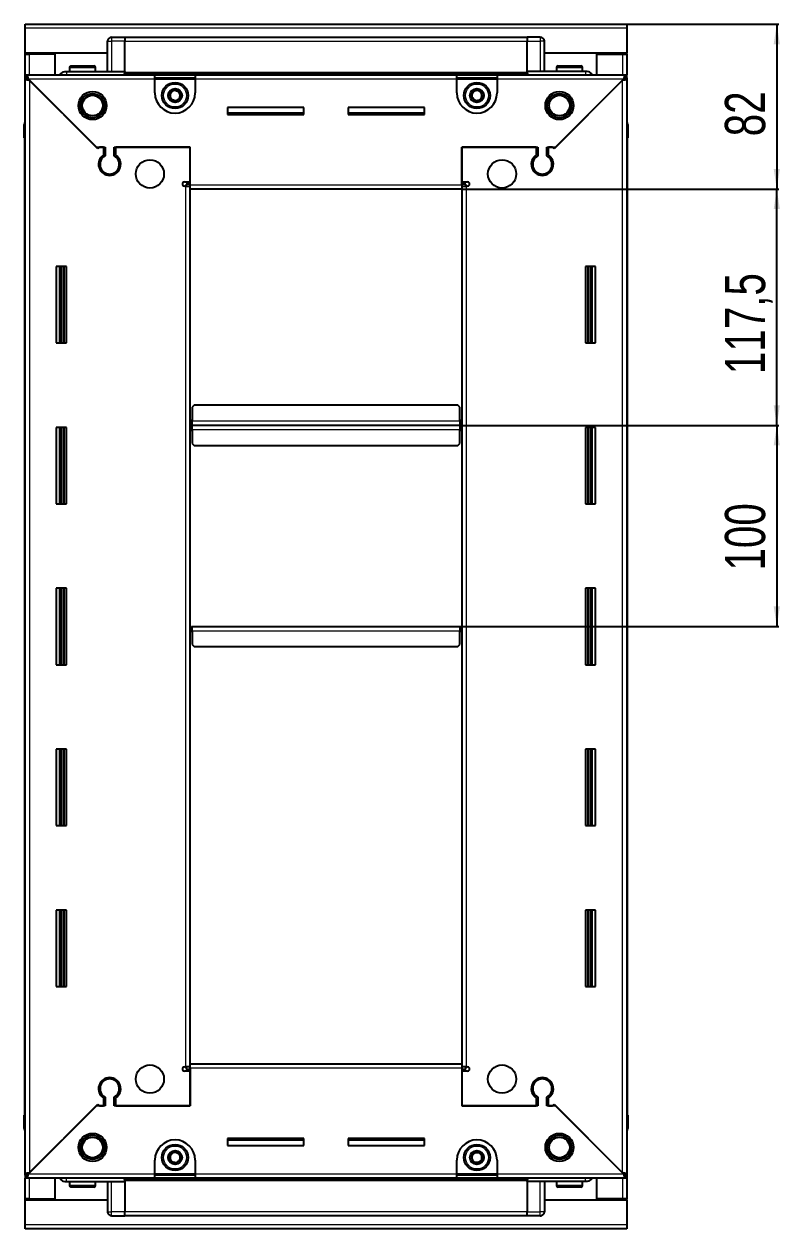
# Model space of a CAD drawing. Header units: millimetres. Extents: x 1014 to 3800, y -1521 to 1127.
# Drawn here: x 3425 to 3800, y 394 to 993 of the extents above; entities that cross this region are included whole.
import ezdxf

# ---------------------------------------------------------------- set-up
doc = ezdxf.new("R2010")
doc.units = ezdxf.units.MM
doc.layers.add('FORMAT', color=7, linetype='Continuous')
doc.styles.add('SLDTEXTSTYLE0', font='TXT', dxfattribs={"width": 0.75})
doc.dimstyles.new('SLDDIMSTYLE0', dxfattribs={"dimtxt": 20, "dimasz": 10, "dimexe": 0, "dimexo": 0.0625, "dimgap": 5, "dimtad": 2, "dimdec": 1, "dimrnd": 1e-09, "dimzin": 12, "dimdsep": 46, "dimtxsty": 'SLDTEXTSTYLE0', "dimsah": 1, "dimcen": 0.09, "dimadec": 0, "dimazin": 3, "dimtfac": 1, "dimtofl": 0, "dimtmove": 0, "dimatfit": 3, "dimfxl": 0, "dimfrac": 2, "dimtolj": 1, "dimtzin": 12, "dimarcsym": 0})

# ---------------------------------------------------------------- blocks, each defined once
blk = doc.blocks.new('_D_5')
at = {"layer": 'FORMAT'}
for p, q in [((3724.45, 993.07), (3799.94, 993.07)), ((3798.94, 993.07), (3798.94, 911.07)), ((3642.45, 911.07), (3799.94, 911.07))]:
    blk.add_line(p, q, dxfattribs=at)
for points in [[(3798.94, 993.07), (3797.4, 983.07), (3800.48, 983.07)], [(3798.94, 911.07), (3800.48, 921.07), (3797.4, 921.07)]]:
    blk.add_solid(points, dxfattribs=at)
at = {"layer": 'FORMAT', "insert": (3773.16, 937.29), "char_height": 20, "attachment_point": 1, "rotation": 90, "style": 'SLDTEXTSTYLE0'}
blk.add_mtext('82', dxfattribs=at)
blk = doc.blocks.new('_D_6')
at = {"layer": 'FORMAT'}
for p, q in [((3642.45, 911.07), (3799.94, 911.07)), ((3798.94, 793.57), (3798.94, 911.07)), ((3641.45, 793.57), (3799.94, 793.57))]:
    blk.add_line(p, q, dxfattribs=at)
for points in [[(3798.94, 911.07), (3797.4, 901.07), (3800.48, 901.07)], [(3798.94, 793.57), (3800.48, 803.57), (3797.4, 803.57)]]:
    blk.add_solid(points, dxfattribs=at)
at = {"layer": 'FORMAT', "insert": (3773.16, 819.07), "char_height": 20, "attachment_point": 1, "rotation": 90, "style": 'SLDTEXTSTYLE0'}
blk.add_mtext('117,5', dxfattribs=at)
blk = doc.blocks.new('_D_7')
at = {"layer": 'FORMAT'}
for p, q in [((3641.45, 793.57), (3799.94, 793.57)), ((3798.94, 793.57), (3798.94, 693.57)), ((3641.45, 693.57), (3799.94, 693.57))]:
    blk.add_line(p, q, dxfattribs=at)
for points in [[(3798.94, 793.57), (3797.4, 783.57), (3800.48, 783.57)], [(3798.94, 693.57), (3800.48, 703.57), (3797.4, 703.57)]]:
    blk.add_solid(points, dxfattribs=at)
at = {"layer": 'FORMAT', "insert": (3773.16, 721.4), "char_height": 20, "attachment_point": 1, "rotation": 90, "style": 'SLDTEXTSTYLE0'}
blk.add_mtext('100', dxfattribs=at)

msp = doc.modelspace()

# ---------------------------------------------------------------- linework, layer by layer
at = {"color": 7, "linetype": 'Continuous', "lineweight": 25}
for p, q in [((3425.44, 990.97), (3425.44, 993.07)), ((3425.44, 993.07), (3724.44, 993.07)), ((3425.44, 978.57), (3425.44, 990.97)), ((3724.44, 993.07), (3724.44, 990.97)), ((3724.44, 990.97), (3724.44, 978.57)), ((3466.44, 969.57), (3466.44, 984.57)), ((3467.12, 986.07), (3467.12, 986.07)), ((3468.44, 986.57), (3474.94, 986.57)), ((3468.44, 986.57), (3474.94, 986.57)), ((3474.94, 986.57), (3474.94, 986.57)), ((3474.94, 986.57), (3474.94, 986.57)), ((3474.94, 986.57), (3474.94, 984.57)), ((3674.94, 986.42), (3474.94, 986.42)), ((3474.94, 969.57), (3474.94, 984.57)), ((3674.94, 986.57), (3674.94, 986.57)), ((3681.44, 986.57), (3674.94, 986.57)), ((3681.44, 986.57), (3674.94, 986.57)), ((3674.94, 986.57), (3674.94, 984.57)), ((3674.94, 969.57), (3674.94, 984.57)), ((3683.44, 984.57), (3683.44, 984.57)), ((3683.44, 969.57), (3683.44, 984.57)), ((3466.44, 978.57), (3425.44, 978.57)), ((3425.44, 978.07), (3425.44, 978.57)), ((3425.44, 978.07), (3427.54, 978.07)), ((3425.44, 967.82), (3425.44, 978.07)), ((3426.94, 978.07), (3426.94, 978.57)), ((3440.44, 978.07), (3427.54, 978.07)), ((3440.44, 967.82), (3440.44, 978.07)), ((3724.44, 978.57), (3683.44, 978.57)), ((3709.44, 978.07), (3722.34, 978.07)), ((3709.44, 967.82), (3709.44, 978.07)), ((3722.34, 978.07), (3724.44, 978.07)), ((3722.94, 978.07), (3722.94, 978.57)), ((3724.44, 978.07), (3724.44, 978.57)), ((3724.44, 978.07), (3724.44, 967.82)), ((3447.44, 971.47), (3447.44, 969.57)), ((3448.24, 972.27), (3459.64, 972.27)), ((3460.44, 969.57), (3460.44, 971.47)), ((3689.44, 971.47), (3689.44, 969.57)), ((3690.24, 972.27), (3701.64, 972.27)), ((3702.44, 969.57), (3702.44, 971.47)), ((3425.44, 966.32), (3425.44, 967.82)), ((3425.44, 967.82), (3426.44, 967.82)), ((3425.44, 965.82), (3425.44, 966.32)), ((3425.44, 966.32), (3426.44, 966.32)), ((3425.44, 421.32), (3425.44, 965.82)), ((3426.94, 965.82), (3425.44, 965.82)), ((3426.44, 966.32), (3426.44, 967.82)), ((3426.44, 967.82), (3489.94, 967.82)), ((3427.04, 965.72), (3460.94, 931.82)), ((3461.64, 931.12), (3427.54, 965.22)), ((3445.94, 969.57), (3474.94, 969.57)), ((3474.87, 967.82), (3474.94, 969.54)), ((3474.94, 969.57), (3474.94, 969.07)), ((3474.94, 968.42), (3674.94, 968.42)), ((3489.94, 965.72), (3489.94, 967.82)), ((3489.94, 967.82), (3509.94, 967.82)), ((3489.94, 966.32), (3509.94, 966.32)), ((3489.94, 958.82), (3489.94, 965.72)), ((3509.94, 967.82), (3509.94, 965.72)), ((3509.94, 967.82), (3639.94, 967.82)), ((3509.94, 965.72), (3509.94, 958.82)), ((3639.94, 965.72), (3639.94, 967.82)), ((3639.94, 967.82), (3659.94, 967.82)), ((3639.94, 966.32), (3659.94, 966.32)), ((3639.94, 958.82), (3639.94, 965.72)), ((3659.94, 967.82), (3723.44, 967.82)), ((3659.94, 967.82), (3659.94, 965.72)), ((3659.94, 965.72), (3659.94, 958.82)), ((3674.94, 969.57), (3674.94, 969.07)), ((3703.94, 969.57), (3674.94, 969.57)), ((3674.94, 969.54), (3675.02, 967.82)), ((3722.34, 965.22), (3688.24, 931.12)), ((3688.94, 931.82), (3722.84, 965.72)), ((3722.94, 965.82), (3724.44, 965.82)), ((3723.44, 966.32), (3723.44, 967.82)), ((3723.44, 967.82), (3724.44, 967.82)), ((3723.44, 966.32), (3724.44, 966.32)), ((3724.44, 966.32), (3724.44, 967.82)), ((3724.44, 966.32), (3724.44, 965.82)), ((3724.44, 965.82), (3724.44, 421.32)), ((3563.94, 951.57), (3525.94, 951.57)), ((3525.94, 951.57), (3525.94, 948.07)), ((3563.94, 948.82), (3525.94, 948.82)), ((3525.94, 948.07), (3563.94, 948.07)), ((3563.94, 948.07), (3563.94, 951.57)), ((3623.94, 951.57), (3585.94, 951.57)), ((3585.94, 951.57), (3585.94, 948.07)), ((3623.94, 948.82), (3585.94, 948.82)), ((3585.94, 948.07), (3623.94, 948.07)), ((3623.94, 948.07), (3623.94, 951.57)), ((3424.94, 943.07), (3424.94, 936.57)), ((3424.94, 936.57), (3424.94, 943.07)), ((3724.44, 944.39), (3724.44, 944.39)), ((3724.94, 943.07), (3724.94, 936.57)), ((3724.94, 936.57), (3724.94, 943.07)), ((3424.94, 936.57), (3424.94, 936.57)), ((3425.44, 936.57), (3424.94, 936.57)), ((3425.09, 936.57), (3425.09, 450.57)), ((3724.44, 936.57), (3724.94, 936.57)), ((3724.79, 450.57), (3724.79, 936.57)), ((3724.94, 936.57), (3724.94, 936.57)), ((3724.94, 936.57), (3724.94, 936.57)), ((3460.94, 931.82), (3465.14, 931.82)), ((3462.34, 931.82), (3461.64, 931.12)), ((3464.44, 931.82), (3462.34, 931.82)), ((3464.44, 931.82), (3464.44, 927.93)), ((3465.14, 931.82), (3465.14, 927.53)), ((3469.74, 931.82), (3507.44, 931.82)), ((3469.74, 927.53), (3469.74, 931.82)), ((3470.44, 927.93), (3470.44, 931.82)), ((3507.44, 931.82), (3470.44, 931.82)), ((3507.44, 914.57), (3507.44, 931.82)), ((3507.44, 913.17), (3507.44, 931.82)), ((3642.44, 931.82), (3642.44, 914.57)), ((3679.44, 931.82), (3642.44, 931.82)), ((3642.44, 931.82), (3680.14, 931.82)), ((3642.44, 913.17), (3642.44, 931.82)), ((3679.44, 931.82), (3679.44, 927.93)), ((3680.14, 931.82), (3680.14, 927.53)), ((3684.74, 931.82), (3688.94, 931.82)), ((3684.74, 927.53), (3684.74, 931.82)), ((3687.54, 931.82), (3685.44, 931.82)), ((3685.44, 927.93), (3685.44, 931.82)), ((3688.24, 931.12), (3687.54, 931.82)), ((3465.44, 918.96), (3465.44, 918.2)), ((3684.44, 918.96), (3684.44, 918.2)), ((3504.59, 914.57), (3507.44, 914.57)), ((3505.34, 912.57), (3504.59, 912.57)), ((3505.34, 912.57), (3507.44, 912.57)), ((3507.44, 913.57), (3505.44, 913.57)), ((3505.44, 913.57), (3505.44, 912.57)), ((3507.44, 911.07), (3507.44, 913.17)), ((3507.44, 476.07), (3507.44, 911.07)), ((3642.44, 911.07), (3507.44, 911.07)), ((3642.44, 914.57), (3645.29, 914.57)), ((3644.44, 913.57), (3642.44, 913.57)), ((3642.44, 913.17), (3642.44, 911.07)), ((3642.44, 912.57), (3644.54, 912.57)), ((3642.44, 911.07), (3642.44, 476.07)), ((3644.44, 912.57), (3644.44, 913.57)), ((3645.29, 912.57), (3644.54, 912.57)), ((3445.94, 872.57), (3440.94, 872.57)), ((3440.94, 872.57), (3440.94, 834.57)), ((3443.09, 834.57), (3443.09, 872.57)), ((3444.88, 834.57), (3444.88, 872.57)), ((3444.92, 834.57), (3444.92, 872.57)), ((3445.94, 834.57), (3445.94, 872.57)), ((3703.94, 872.57), (3703.94, 834.57)), ((3708.94, 872.57), (3703.94, 872.57)), ((3704.97, 872.57), (3704.97, 834.57)), ((3705, 872.57), (3705, 834.57)), ((3706.79, 872.57), (3706.79, 834.57)), ((3708.94, 834.57), (3708.94, 872.57)), ((3440.94, 834.57), (3445.94, 834.57)), ((3703.94, 834.57), (3708.94, 834.57)), ((3509.44, 803.57), (3508.44, 802.57)), ((3640.44, 803.57), (3509.44, 803.57)), ((3641.44, 802.57), (3640.44, 803.57)), ((3508.44, 802.57), (3508.44, 795.67)), ((3641.44, 795.67), (3641.44, 802.57)), ((3445.94, 792.57), (3440.94, 792.57)), ((3440.94, 792.57), (3440.94, 754.57)), ((3443.09, 754.57), (3443.09, 792.57)), ((3444.88, 754.57), (3444.88, 792.57)), ((3444.92, 754.57), (3444.92, 792.57)), ((3445.94, 754.57), (3445.94, 792.57)), ((3508.19, 793.57), (3507.44, 793.57)), ((3508.44, 796.42), (3508.19, 796.42)), ((3508.19, 796.42), (3508.19, 793.57)), ((3508.19, 793.57), (3508.19, 790.72)), ((3508.19, 790.72), (3508.44, 790.72)), ((3508.44, 793.57), (3508.44, 795.67)), ((3508.44, 791.47), (3508.44, 793.57)), ((3641.44, 793.57), (3508.44, 793.57)), ((3508.44, 791.47), (3508.44, 784.57)), ((3641.69, 796.42), (3641.44, 796.42)), ((3641.44, 795.67), (3641.44, 793.57)), ((3641.44, 793.57), (3641.44, 791.47)), ((3641.44, 784.57), (3641.44, 791.47)), ((3641.44, 790.72), (3641.69, 790.72)), ((3641.69, 793.57), (3641.69, 796.42)), ((3641.69, 790.72), (3641.69, 793.57)), ((3642.44, 793.57), (3641.69, 793.57)), ((3703.94, 792.57), (3703.94, 754.57)), ((3708.94, 792.57), (3703.94, 792.57)), ((3704.97, 792.57), (3704.97, 754.57)), ((3705, 792.57), (3705, 754.57)), ((3706.79, 792.57), (3706.79, 754.57)), ((3708.94, 754.57), (3708.94, 792.57)), ((3508.44, 784.57), (3509.44, 783.57)), ((3509.44, 783.57), (3640.44, 783.57)), ((3640.44, 783.57), (3641.44, 784.57)), ((3440.94, 754.57), (3445.94, 754.57)), ((3703.94, 754.57), (3708.94, 754.57)), ((3445.94, 712.57), (3440.94, 712.57)), ((3440.94, 712.57), (3440.94, 674.57)), ((3443.09, 674.57), (3443.09, 712.57)), ((3444.88, 674.57), (3444.88, 712.57)), ((3444.92, 674.57), (3444.92, 712.57)), ((3445.94, 674.57), (3445.94, 712.57)), ((3703.94, 712.57), (3703.94, 674.57)), ((3708.94, 712.57), (3703.94, 712.57)), ((3704.97, 712.57), (3704.97, 674.57)), ((3705, 712.57), (3705, 674.57)), ((3706.79, 712.57), (3706.79, 674.57)), ((3708.94, 674.57), (3708.94, 712.57)), ((3507.44, 693.57), (3508.19, 693.57)), ((3508.19, 693.57), (3508.19, 690.72)), ((3508.19, 690.72), (3508.44, 690.72)), ((3508.44, 691.47), (3508.44, 693.57)), ((3508.44, 693.57), (3641.44, 693.57)), ((3508.44, 691.47), (3508.44, 684.57)), ((3641.44, 693.57), (3641.44, 691.47)), ((3641.44, 684.57), (3641.44, 691.47)), ((3641.44, 690.72), (3641.69, 690.72)), ((3641.69, 690.72), (3641.69, 693.57)), ((3641.69, 693.57), (3642.44, 693.57)), ((3508.44, 684.57), (3509.44, 683.57)), ((3509.44, 683.57), (3640.44, 683.57)), ((3640.44, 683.57), (3641.44, 684.57)), ((3440.94, 674.57), (3445.94, 674.57)), ((3703.94, 674.57), (3708.94, 674.57)), ((3445.94, 632.57), (3440.94, 632.57)), ((3440.94, 632.57), (3440.94, 594.57)), ((3443.09, 594.57), (3443.09, 632.57)), ((3444.88, 594.57), (3444.88, 632.57)), ((3444.92, 594.57), (3444.92, 632.57)), ((3445.94, 594.57), (3445.94, 632.57)), ((3703.94, 632.57), (3703.94, 594.57)), ((3708.94, 632.57), (3703.94, 632.57)), ((3704.97, 632.57), (3704.97, 594.57)), ((3705, 632.57), (3705, 594.57)), ((3706.79, 632.57), (3706.79, 594.57)), ((3708.94, 594.57), (3708.94, 632.57)), ((3440.94, 594.57), (3445.94, 594.57)), ((3703.94, 594.57), (3708.94, 594.57)), ((3445.94, 552.57), (3440.94, 552.57)), ((3440.94, 552.57), (3440.94, 514.57)), ((3443.09, 514.57), (3443.09, 552.57)), ((3444.88, 514.57), (3444.88, 552.57)), ((3444.92, 514.57), (3444.92, 552.57)), ((3445.94, 514.57), (3445.94, 552.57)), ((3703.94, 552.57), (3703.94, 514.57)), ((3708.94, 552.57), (3703.94, 552.57)), ((3704.97, 552.57), (3704.97, 514.57)), ((3705, 552.57), (3705, 514.57)), ((3706.79, 552.57), (3706.79, 514.57)), ((3708.94, 514.57), (3708.94, 552.57)), ((3440.94, 514.57), (3445.94, 514.57)), ((3703.94, 514.57), (3708.94, 514.57)), ((3504.59, 474.57), (3505.34, 474.57)), ((3507.44, 474.57), (3505.34, 474.57)), ((3505.44, 474.57), (3505.44, 473.57)), ((3505.44, 473.57), (3507.44, 473.57)), ((3507.44, 476.07), (3642.44, 476.07)), ((3507.44, 473.97), (3507.44, 476.07)), ((3507.44, 473.97), (3507.44, 455.32)), ((3642.44, 476.07), (3642.44, 473.97)), ((3644.54, 474.57), (3642.44, 474.57)), ((3642.44, 473.97), (3642.44, 455.32)), ((3642.44, 473.57), (3644.44, 473.57)), ((3644.44, 473.57), (3644.44, 474.57)), ((3644.54, 474.57), (3645.29, 474.57)), ((3465.44, 468.94), (3465.44, 468.18)), ((3507.44, 472.57), (3504.59, 472.57)), ((3507.44, 455.32), (3507.44, 472.57)), ((3642.44, 472.57), (3642.44, 455.32)), ((3645.29, 472.57), (3642.44, 472.57)), ((3684.44, 468.94), (3684.44, 468.18)), ((3460.94, 455.32), (3427.04, 421.42)), ((3427.54, 421.92), (3461.64, 456.02)), ((3465.14, 455.32), (3460.94, 455.32)), ((3461.64, 456.02), (3462.34, 455.32)), ((3462.34, 455.32), (3464.44, 455.32)), ((3464.44, 459.21), (3464.44, 455.32)), ((3465.14, 459.61), (3465.14, 455.32)), ((3469.74, 455.32), (3469.74, 459.61)), ((3507.44, 455.32), (3469.74, 455.32)), ((3470.44, 455.32), (3470.44, 459.21)), ((3470.44, 455.32), (3507.44, 455.32)), ((3642.44, 455.32), (3679.44, 455.32)), ((3680.14, 455.32), (3642.44, 455.32)), ((3679.44, 459.21), (3679.44, 455.32)), ((3680.14, 459.61), (3680.14, 455.32)), ((3684.74, 455.32), (3684.74, 459.61)), ((3688.94, 455.32), (3684.74, 455.32)), ((3685.44, 455.32), (3685.44, 459.21)), ((3685.44, 455.32), (3687.54, 455.32)), ((3687.54, 455.32), (3688.24, 456.02)), ((3688.24, 456.02), (3722.34, 421.92)), ((3722.84, 421.42), (3688.94, 455.32)), ((3424.94, 444.07), (3424.94, 450.57)), ((3424.94, 450.57), (3424.94, 450.57)), ((3424.94, 450.57), (3424.94, 450.57)), ((3424.94, 450.57), (3424.94, 444.07)), ((3425.44, 450.57), (3424.94, 450.57)), ((3724.44, 450.57), (3724.94, 450.57)), ((3724.94, 450.57), (3724.94, 450.57)), ((3724.94, 444.07), (3724.94, 450.57)), ((3724.94, 450.57), (3724.94, 444.07)), ((3425.44, 442.75), (3425.44, 442.75)), ((3563.94, 439.07), (3525.94, 439.07)), ((3525.94, 439.07), (3525.94, 435.57)), ((3525.94, 438.32), (3563.94, 438.32)), ((3563.94, 435.57), (3563.94, 439.07)), ((3623.94, 439.07), (3585.94, 439.07)), ((3585.94, 439.07), (3585.94, 435.57)), ((3585.94, 438.32), (3623.94, 438.32)), ((3623.94, 435.57), (3623.94, 439.07)), ((3525.94, 435.57), (3563.94, 435.57)), ((3585.94, 435.57), (3623.94, 435.57)), ((3489.94, 421.42), (3489.94, 428.32)), ((3509.94, 428.32), (3509.94, 421.42)), ((3639.94, 421.42), (3639.94, 428.32)), ((3659.94, 428.32), (3659.94, 421.42)), ((3425.44, 420.82), (3425.44, 421.32)), ((3426.94, 421.32), (3425.44, 421.32)), ((3425.44, 420.82), (3425.44, 419.32)), ((3426.44, 420.82), (3425.44, 420.82)), ((3425.44, 409.07), (3425.44, 419.32)), ((3426.44, 419.32), (3425.44, 419.32)), ((3426.44, 420.82), (3426.44, 419.32)), ((3489.94, 419.32), (3426.44, 419.32)), ((3440.44, 409.07), (3440.44, 419.32)), ((3474.94, 417.6), (3474.87, 419.32)), ((3489.94, 419.32), (3489.94, 421.42)), ((3509.94, 420.82), (3489.94, 420.82)), ((3509.94, 419.32), (3489.94, 419.32)), ((3509.94, 421.42), (3509.94, 419.32)), ((3639.94, 419.32), (3509.94, 419.32)), ((3639.94, 419.32), (3639.94, 421.42)), ((3659.94, 420.82), (3639.94, 420.82)), ((3659.94, 419.32), (3639.94, 419.32)), ((3659.94, 421.42), (3659.94, 419.32)), ((3723.44, 419.32), (3659.94, 419.32)), ((3675.02, 419.32), (3674.94, 417.6)), ((3709.44, 409.07), (3709.44, 419.32)), ((3722.94, 421.32), (3724.44, 421.32)), ((3723.44, 420.82), (3723.44, 419.32)), ((3724.44, 420.82), (3723.44, 420.82)), ((3724.44, 419.32), (3723.44, 419.32)), ((3724.44, 421.32), (3724.44, 420.82)), ((3724.44, 420.82), (3724.44, 419.32)), ((3724.44, 419.32), (3724.44, 409.07)), ((3445.94, 417.57), (3474.94, 417.57)), ((3447.44, 417.57), (3447.44, 415.67)), ((3452.02, 414.87), (3448.24, 414.87)), ((3459.64, 414.87), (3452.02, 414.87)), ((3460.44, 415.67), (3460.44, 417.57)), ((3466.44, 417.57), (3466.44, 402.57)), ((3674.94, 418.72), (3474.94, 418.72)), ((3474.94, 417.57), (3474.94, 418.07)), ((3474.94, 417.57), (3474.94, 402.57)), ((3674.94, 417.57), (3674.94, 418.07)), ((3703.94, 417.57), (3674.94, 417.57)), ((3674.94, 417.57), (3674.94, 402.57)), ((3683.44, 417.57), (3683.44, 402.57)), ((3689.44, 417.57), (3689.44, 415.67)), ((3697.24, 414.87), (3690.24, 414.87)), ((3701.64, 414.87), (3697.24, 414.87)), ((3702.44, 415.67), (3702.44, 417.57)), ((3427.54, 409.07), (3425.44, 409.07)), ((3425.44, 408.57), (3425.44, 409.07)), ((3425.44, 408.57), (3466.44, 408.57)), ((3425.44, 396.17), (3425.44, 408.57)), ((3426.94, 408.57), (3426.94, 409.07)), ((3427.54, 409.07), (3440.44, 409.07)), ((3683.44, 408.57), (3724.44, 408.57)), ((3722.34, 409.07), (3709.44, 409.07)), ((3724.44, 409.07), (3722.34, 409.07)), ((3722.94, 408.57), (3722.94, 409.07)), ((3724.44, 408.57), (3724.44, 409.07)), ((3724.44, 408.57), (3724.44, 396.17)), ((3466.44, 402.57), (3466.44, 402.57)), ((3474.94, 400.57), (3474.94, 402.57)), ((3674.94, 400.57), (3674.94, 402.57)), ((3425.44, 394.07), (3425.44, 396.17)), ((3468.44, 400.57), (3474.94, 400.57)), ((3468.44, 400.57), (3474.94, 400.57)), ((3474.94, 400.72), (3674.94, 400.72)), ((3474.94, 400.57), (3474.94, 400.57)), ((3681.44, 400.57), (3674.94, 400.57)), ((3674.94, 400.57), (3674.94, 400.57)), ((3674.94, 400.57), (3674.94, 400.57)), ((3681.44, 400.57), (3674.94, 400.57)), ((3682.77, 401.07), (3682.77, 401.07)), ((3724.44, 396.17), (3724.44, 394.07)), ((3724.44, 394.07), (3425.44, 394.07))]:
    msp.add_line(p, q, dxfattribs=at)
at = {"color": 8, "linetype": 'Continuous', "lineweight": 18}
for p, q in [((3724.44, 990.97), (3425.44, 990.97)), ((3466.44, 984.57), (3468.44, 984.57)), ((3468.44, 986.57), (3468.44, 984.57)), ((3468.44, 984.57), (3468.44, 969.57)), ((3474.94, 984.57), (3468.44, 984.57)), ((3674.94, 984.42), (3474.94, 984.42)), ((3674.94, 984.57), (3681.44, 984.57)), ((3681.44, 986.57), (3681.44, 984.57)), ((3683.44, 984.57), (3681.44, 984.57)), ((3681.44, 984.57), (3681.44, 969.57)), ((3427.54, 978.07), (3427.54, 978.57)), ((3427.54, 967.82), (3427.54, 978.07)), ((3722.34, 978.57), (3722.34, 978.07)), ((3722.34, 978.07), (3722.34, 967.82)), ((3447.44, 971.47), (3460.44, 971.47)), ((3689.44, 971.47), (3702.44, 971.47)), ((3489.94, 965.72), (3427.04, 965.72)), ((3427.54, 965.22), (3427.54, 421.92)), ((3674.94, 969.07), (3474.94, 969.07)), ((3674.94, 967.84), (3474.94, 967.84)), ((3489.94, 965.72), (3509.94, 965.72)), ((3639.94, 965.72), (3509.94, 965.72)), ((3639.94, 965.72), (3659.94, 965.72)), ((3722.84, 965.72), (3659.94, 965.72)), ((3722.34, 421.92), (3722.34, 965.22)), ((3425.44, 943.07), (3424.94, 943.07)), ((3724.44, 943.07), (3724.94, 943.07)), ((3505.34, 474.57), (3505.34, 912.57)), ((3507.44, 913.17), (3642.44, 913.17)), ((3644.54, 912.57), (3644.54, 474.57)), ((3442.44, 872.57), (3442.44, 834.57)), ((3443.68, 872.57), (3443.68, 834.57)), ((3706.21, 834.57), (3706.21, 872.57)), ((3707.44, 834.57), (3707.44, 872.57)), ((3442.44, 792.57), (3442.44, 754.57)), ((3443.68, 792.57), (3443.68, 754.57)), ((3641.44, 795.67), (3508.44, 795.67)), ((3508.44, 791.47), (3641.44, 791.47)), ((3706.21, 754.57), (3706.21, 792.57)), ((3707.44, 754.57), (3707.44, 792.57)), ((3442.44, 712.57), (3442.44, 674.57)), ((3443.68, 712.57), (3443.68, 674.57)), ((3706.21, 674.57), (3706.21, 712.57)), ((3707.44, 674.57), (3707.44, 712.57)), ((3508.44, 691.47), (3641.44, 691.47)), ((3442.44, 632.57), (3442.44, 594.57)), ((3443.68, 632.57), (3443.68, 594.57)), ((3706.21, 594.57), (3706.21, 632.57)), ((3707.44, 594.57), (3707.44, 632.57)), ((3442.44, 552.57), (3442.44, 514.57)), ((3443.68, 552.57), (3443.68, 514.57)), ((3706.21, 514.57), (3706.21, 552.57)), ((3707.44, 514.57), (3707.44, 552.57)), ((3642.44, 473.97), (3507.44, 473.97)), ((3425.44, 444.07), (3424.94, 444.07)), ((3724.44, 444.07), (3724.94, 444.07)), ((3427.04, 421.42), (3489.94, 421.42)), ((3427.54, 409.07), (3427.54, 419.32)), ((3474.94, 419.31), (3674.94, 419.31)), ((3509.94, 421.42), (3489.94, 421.42)), ((3509.94, 421.42), (3639.94, 421.42)), ((3659.94, 421.42), (3639.94, 421.42)), ((3659.94, 421.42), (3722.84, 421.42)), ((3722.34, 419.32), (3722.34, 409.07)), ((3451.75, 415.67), (3447.44, 415.67)), ((3460.44, 415.67), (3451.75, 415.67)), ((3468.44, 402.57), (3468.44, 417.57)), ((3474.94, 418.07), (3674.94, 418.07)), ((3681.44, 402.57), (3681.44, 417.57)), ((3697.42, 415.67), (3689.44, 415.67)), ((3702.44, 415.67), (3697.42, 415.67)), ((3427.54, 408.57), (3427.54, 409.07)), ((3722.34, 409.07), (3722.34, 408.57)), ((3466.44, 402.57), (3468.44, 402.57)), ((3468.44, 400.57), (3468.44, 402.57)), ((3474.94, 402.57), (3468.44, 402.57)), ((3474.94, 402.72), (3674.94, 402.72)), ((3674.94, 402.57), (3681.44, 402.57)), ((3683.44, 402.57), (3681.44, 402.57)), ((3681.44, 400.57), (3681.44, 402.57)), ((3724.44, 396.17), (3425.44, 396.17))]:
    msp.add_line(p, q, dxfattribs=at)
at = {"color": 7, "linetype": 'Continuous', "lineweight": 25}
for centre, radius in [((3458.94, 952.57), 7), ((3458.94, 952.57), 6.03), ((3499.94, 957.57), 6.5), ((3499.94, 957.57), 3.46), ((3649.94, 957.57), 6.5), ((3649.94, 957.57), 3.46), ((3690.94, 952.57), 7), ((3690.94, 952.57), 6.03), ((3458.94, 952.57), 5.1), ((3690.94, 952.57), 5.1), ((3487.44, 918.57), 7), ((3662.44, 918.57), 7), ((3487.44, 468.57), 7), ((3662.44, 468.57), 7), ((3458.94, 434.57), 7), ((3458.94, 434.57), 6.03), ((3458.94, 434.57), 5.1), ((3690.94, 434.57), 7), ((3690.94, 434.57), 6.03), ((3690.94, 434.57), 5.1), ((3499.94, 429.57), 6.5), ((3499.94, 429.57), 3.46), ((3649.94, 429.57), 6.5), ((3649.94, 429.57), 3.46)]:
    msp.add_circle(centre, radius, dxfattribs=at)
at = {"color": 8, "linetype": 'Continuous', "lineweight": 18}
for centre in [(3499.94, 957.57), (3649.94, 957.57), (3499.94, 429.57), (3649.94, 429.57)]:
    msp.add_circle(centre, 5.7, dxfattribs=at)
at = {"color": 7, "linetype": 'Continuous', "lineweight": 25}
for centre, radius, start, end in [((3468.44, 984.57), 2, 90, 180), ((3681.44, 984.57), 2, 0, 90), ((3448.24, 971.47), 0.8, 90, 180), ((3459.64, 971.47), 0.8, 0, 90), ((3690.24, 971.47), 0.8, 90, 180), ((3701.64, 971.47), 0.8, 0, 90), ((3466.24, 969.77), 0.2, 270, 0), ((3683.64, 969.77), 0.2, 180, 270), ((3499.94, 958.82), 10, 180, 270), ((3499.94, 957.57), 2.5, 134.01559, 194.01559), ((3499.94, 957.57), 2.5, 74.01559, 134.01559), ((3499.94, 958.82), 10, 270, 0), ((3499.94, 957.57), 2.5, 14.01559, 74.01559), ((3649.94, 958.82), 10, 180, 270), ((3649.94, 957.57), 2.5, 160.11158, 220.11158), ((3649.94, 957.57), 2.5, 100.11158, 160.11158), ((3649.94, 957.57), 2.5, 40.11158, 100.11158), ((3649.94, 958.82), 10, 270, 0), ((3649.94, 957.57), 2.5, 340.11158, 40.11158), ((3499.94, 957.57), 2.5, 194.01559, 254.01559), ((3499.94, 957.57), 2.5, 254.01559, 314.01559), ((3499.94, 957.57), 2.5, 314.01559, 14.01559), ((3649.94, 957.57), 2.5, 220.11158, 280.11158), ((3649.94, 957.57), 2.5, 280.11158, 340.11158), ((3426.94, 943.07), 2, 138.59038, 180), ((3722.94, 943.07), 2, 0, 41.39416), ((3467.44, 923.32), 5.5, 123.05573, 56.94427), ((3467.44, 923.32), 4.8, 118.63099, 61.36901), ((3682.44, 923.32), 5.5, 123.05573, 56.94427), ((3682.44, 923.32), 4.8, 118.63099, 61.36901), ((3504.59, 913.57), 1, 90, 270), ((3645.29, 913.57), 1, 270, 90), ((3504.59, 473.57), 1, 90, 270), ((3645.29, 473.57), 1, 270, 90), ((3467.44, 463.82), 5.5, 303.05573, 236.94427), ((3467.44, 463.82), 4.8, 298.63099, 241.36901), ((3682.44, 463.82), 5.5, 303.05573, 236.94427), ((3682.44, 463.82), 4.8, 298.63099, 241.36901), ((3426.94, 444.07), 2, 180, 199.56674), ((3426.94, 444.07), 2, 180, 221.40962), ((3722.94, 444.07), 2, 318.59038, 0), ((3426.94, 444.07), 2, 213.78451, 221.40962), ((3499.94, 428.32), 10, 90, 180), ((3499.94, 428.32), 10, 0, 90), ((3649.94, 428.32), 10, 90, 180), ((3649.94, 428.32), 10, 0, 90), ((3499.94, 429.57), 2.5, 127.47401, 187.47401), ((3499.94, 429.57), 2.5, 67.47401, 127.47401), ((3499.94, 429.57), 2.5, 7.47401, 67.47401), ((3649.94, 429.57), 2.5, 87.04236, 147.04236), ((3649.94, 429.57), 2.5, 27.04236, 87.04236), ((3499.94, 429.57), 2.5, 187.47401, 247.47401), ((3499.94, 429.57), 2.5, 247.47401, 307.47401), ((3499.94, 429.57), 2.5, 307.47401, 7.47401), ((3649.94, 429.57), 2.5, 147.04236, 207.04236), ((3649.94, 429.57), 2.5, 207.04236, 267.04236), ((3649.94, 429.57), 2.5, 267.04236, 327.04236), ((3649.94, 429.57), 2.5, 327.04236, 27.04236), ((3448.24, 415.67), 0.8, 180, 270), ((3459.64, 415.67), 0.8, 270, 360), ((3466.24, 417.37), 0.2, 0, 90), ((3683.64, 417.37), 0.2, 90, 180), ((3690.24, 415.67), 0.8, 180, 270), ((3701.64, 415.67), 0.8, 270, 360), ((3468.44, 402.57), 2, 180, 270), ((3468.44, 402.57), 2, 180, 270), ((3681.44, 402.57), 2, 270, 0), ((3681.44, 402.57), 2, 270, 288.58003), ((3681.44, 402.57), 2, 303.94202, 311.40962)]:
    msp.add_arc(centre, radius, start, end, dxfattribs=at)
for points, knots in [([(3425.44, 965.82), (3425.47, 965.78), (3425.52, 965.69), (3425.91, 965.55), (3426.47, 965.42), (3427.05, 965.31), (3427.42, 965.24), (3427.54, 965.22)], [0, 0, 0, 0, 0.230255, 0.448522, 0.666786, 0.88505, 1, 1, 1, 1]), ([(3427.04, 965.72), (3427, 965.97), (3426.91, 966.47), (3426.77, 967.11), (3426.64, 967.57), (3426.53, 967.79), (3426.47, 967.81), (3426.44, 967.82)], [0, 0, 0, 0, 0.230255, 0.448522, 0.666786, 0.88505, 1, 1, 1, 1]), ([(3442.73, 967.82), (3442.85, 968.02), (3443.23, 968.67), (3444.39, 969.38), (3445.42, 969.51), (3445.94, 969.57)], [0, 0, 0, 0, 0.18225, 0.591125, 1, 1, 1, 1]), ([(3474.94, 969.57), (3474.94, 969.53), (3474.94, 969.46), (3474.94, 968.84), (3474.94, 968.28), (3474.94, 967.91), (3474.94, 967.9)], [0, 0, 0, 0, 0.330266, 0.660532, 0.990799, 1, 1, 1, 1]), ([(3674.94, 969.57), (3674.94, 969.53), (3674.94, 969.46), (3674.94, 968.84), (3674.94, 968.26), (3674.94, 967.86), (3674.94, 967.82)], [0, 0, 0, 0, 0.32291, 0.645819, 0.968729, 1, 1, 1, 1]), ([(3707.16, 967.82), (3707.04, 968.02), (3706.65, 968.67), (3705.5, 969.38), (3704.46, 969.51), (3703.94, 969.57)], [0, 0, 0, 0, 0.18225, 0.591125, 1, 1, 1, 1]), ([(3722.34, 965.22), (3722.6, 965.27), (3723.09, 965.36), (3723.73, 965.49), (3724.2, 965.62), (3724.42, 965.73), (3724.44, 965.8), (3724.44, 965.82)], [0, 0, 0, 0, 0.230255, 0.448522, 0.666786, 0.88505, 1, 1, 1, 1]), ([(3723.44, 967.82), (3723.4, 967.79), (3723.31, 967.74), (3723.17, 967.35), (3723.04, 966.79), (3722.93, 966.21), (3722.87, 965.85), (3722.84, 965.72)], [0, 0, 0, 0, 0.2302553, 0.4485219, 0.6667858, 0.8850496, 1, 1, 1, 1]), ([(3497.17, 958.37), (3497.54, 958.72), (3498.23, 959.39), (3498.92, 960.06), (3499.24, 960.37)], [0, 0, 0, 0, 0.534686, 1, 1, 1, 1]), ([(3499.24, 960.37), (3499.74, 960.23), (3500.67, 959.96), (3501.59, 959.7), (3502.02, 959.58)], [0, 0, 0, 0, 0.534686, 1, 1, 1, 1]), ([(3502.02, 959.58), (3502.05, 959.46), (3502.19, 958.87), (3502.43, 957.91), (3502.63, 957.11), (3502.72, 956.78)], [0, 0, 0, 0, 0.133125, 0.637099, 1, 1, 1, 1]), ([(3647.1, 957.06), (3647.14, 957.18), (3647.35, 957.74), (3647.69, 958.68), (3647.97, 959.45), (3648.08, 959.78)], [0, 0, 0, 0, 0.133125, 0.637099, 1, 1, 1, 1]), ([(3648.08, 959.78), (3648.59, 959.87), (3649.54, 960.04), (3650.49, 960.21), (3650.92, 960.29)], [0, 0, 0, 0, 0.534686, 1, 1, 1, 1]), ([(3650.92, 960.29), (3651.26, 959.89), (3651.88, 959.15), (3652.5, 958.42), (3652.78, 958.08)], [0, 0, 0, 0, 0.5346859, 1, 1, 1, 1]), ([(3497.87, 955.57), (3497.78, 955.9), (3497.58, 956.7), (3497.34, 957.66), (3497.2, 958.24), (3497.17, 958.37)], [0, 0, 0, 0, 0.362901, 0.866875, 1, 1, 1, 1]), ([(3500.64, 954.77), (3500.15, 954.91), (3499.22, 955.18), (3498.3, 955.44), (3497.87, 955.57)], [0, 0, 0, 0, 0.534686, 1, 1, 1, 1]), ([(3502.72, 956.78), (3502.35, 956.42), (3501.65, 955.75), (3500.96, 955.08), (3500.64, 954.77)], [0, 0, 0, 0, 0.534686, 1, 1, 1, 1]), ([(3648.96, 954.86), (3648.63, 955.25), (3648.01, 955.99), (3647.39, 956.72), (3647.1, 957.06)], [0, 0, 0, 0, 0.534686, 1, 1, 1, 1]), ([(3651.8, 955.36), (3651.29, 955.27), (3650.35, 955.1), (3649.4, 954.93), (3648.96, 954.86)], [0, 0, 0, 0, 0.534686, 1, 1, 1, 1]), ([(3652.78, 958.08), (3652.67, 957.75), (3652.39, 956.98), (3652.05, 956.04), (3651.85, 955.48), (3651.8, 955.36)], [0, 0, 0, 0, 0.362901, 0.866875, 1, 1, 1, 1]), ([(3497.28, 430.68), (3497.38, 430.75), (3497.85, 431.12), (3498.64, 431.72), (3499.29, 432.22), (3499.57, 432.43)], [0, 0, 0, 0, 0.133125, 0.637099, 1, 1, 1, 1]), ([(3499.57, 432.43), (3500.04, 432.24), (3500.93, 431.87), (3501.82, 431.5), (3502.23, 431.33)], [0, 0, 0, 0, 0.534686, 1, 1, 1, 1]), ([(3502.23, 431.33), (3502.3, 430.82), (3502.43, 429.86), (3502.55, 428.91), (3502.61, 428.47)], [0, 0, 0, 0, 0.534686, 1, 1, 1, 1]), ([(3647.06, 429.72), (3647.34, 430.15), (3647.87, 430.96), (3648.39, 431.77), (3648.63, 432.14)], [0, 0, 0, 0, 0.534686, 1, 1, 1, 1]), ([(3648.63, 432.14), (3648.76, 432.14), (3649.35, 432.1), (3650.35, 432.05), (3651.17, 432.01), (3651.51, 431.99)], [0, 0, 0, 0, 0.133125, 0.637099, 1, 1, 1, 1]), ([(3651.51, 431.99), (3651.75, 431.53), (3652.19, 430.67), (3652.62, 429.82), (3652.83, 429.42)], [0, 0, 0, 0, 0.534686, 1, 1, 1, 1]), ([(3497.65, 427.81), (3497.58, 428.33), (3497.46, 429.28), (3497.33, 430.23), (3497.28, 430.68)], [0, 0, 0, 0, 0.534686, 1, 1, 1, 1]), ([(3500.32, 426.71), (3499.84, 426.91), (3498.95, 427.28), (3498.06, 427.64), (3497.65, 427.81)], [0, 0, 0, 0, 0.534686, 1, 1, 1, 1]), ([(3502.61, 428.47), (3502.34, 428.26), (3501.68, 427.75), (3500.89, 427.15), (3500.42, 426.78), (3500.32, 426.71)], [0, 0, 0, 0, 0.3629006, 0.8668753, 1, 1, 1, 1]), ([(3648.37, 427.15), (3648.14, 427.61), (3647.7, 428.47), (3647.26, 429.32), (3647.06, 429.72)], [0, 0, 0, 0, 0.534686, 1, 1, 1, 1]), ([(3651.26, 427), (3650.91, 427.02), (3650.09, 427.06), (3649.09, 427.11), (3648.5, 427.14), (3648.37, 427.15)], [0, 0, 0, 0, 0.362901, 0.866875, 1, 1, 1, 1]), ([(3652.83, 429.42), (3652.54, 428.99), (3652.02, 428.18), (3651.5, 427.37), (3651.26, 427)], [0, 0, 0, 0, 0.5346859, 1, 1, 1, 1]), ([(3427.54, 421.92), (3427.29, 421.88), (3426.8, 421.79), (3426.15, 421.65), (3425.69, 421.52), (3425.47, 421.41), (3425.45, 421.34), (3425.44, 421.32)], [0, 0, 0, 0, 0.2302553, 0.4485219, 0.6667858, 0.8850496, 1, 1, 1, 1]), ([(3426.44, 419.32), (3426.49, 419.35), (3426.58, 419.4), (3426.71, 419.79), (3426.84, 420.35), (3426.95, 420.93), (3427.02, 421.3), (3427.04, 421.42)], [0, 0, 0, 0, 0.2302553, 0.4485219, 0.6667858, 0.8850496, 1, 1, 1, 1]), ([(3442.73, 419.32), (3442.85, 419.12), (3443.23, 418.47), (3444.39, 417.76), (3445.42, 417.63), (3445.94, 417.57)], [0, 0, 0, 0, 0.18225, 0.591125, 1, 1, 1, 1]), ([(3474.94, 417.57), (3474.94, 417.61), (3474.94, 417.68), (3474.94, 418.3), (3474.94, 418.89), (3474.94, 419.29), (3474.94, 419.32)], [0, 0, 0, 0, 0.3229095, 0.6458191, 0.9687286, 1, 1, 1, 1]), ([(3674.94, 417.57), (3674.94, 417.61), (3674.94, 417.68), (3674.94, 418.3), (3674.94, 418.89), (3674.94, 419.29), (3674.94, 419.32)], [0, 0, 0, 0, 0.3229095, 0.6458191, 0.9687286, 1, 1, 1, 1]), ([(3707.16, 419.32), (3707.04, 419.12), (3706.65, 418.47), (3705.5, 417.76), (3704.46, 417.63), (3703.94, 417.57)], [0, 0, 0, 0, 0.18225, 0.591125, 1, 1, 1, 1]), ([(3724.44, 421.32), (3724.42, 421.37), (3724.36, 421.46), (3723.97, 421.59), (3723.41, 421.72), (3722.83, 421.83), (3722.47, 421.9), (3722.34, 421.92)], [0, 0, 0, 0, 0.230255, 0.448522, 0.666786, 0.88505, 1, 1, 1, 1]), ([(3722.84, 421.42), (3722.89, 421.17), (3722.98, 420.67), (3723.11, 420.03), (3723.24, 419.57), (3723.35, 419.35), (3723.42, 419.33), (3723.44, 419.32)], [0, 0, 0, 0, 0.230255, 0.448522, 0.666786, 0.88505, 1, 1, 1, 1])]:
    msp.add_open_spline(points, degree=3, knots=knots, dxfattribs=at)
for points in [[(3427.04, 965.72), (3426.99, 965.8), (3426.89, 965.96), (3426.74, 966.16), (3426.59, 966.29), (3426.49, 966.31), (3426.44, 966.32)], [(3426.94, 965.82), (3426.95, 965.77), (3426.97, 965.67), (3427.11, 965.52), (3427.31, 965.37), (3427.46, 965.27), (3427.54, 965.22)], [(3722.34, 965.22), (3722.42, 965.27), (3722.58, 965.37), (3722.78, 965.52), (3722.92, 965.67), (3722.93, 965.77), (3722.94, 965.82)], [(3723.44, 966.32), (3723.39, 966.31), (3723.29, 966.29), (3723.14, 966.16), (3722.99, 965.96), (3722.89, 965.8), (3722.84, 965.72)], [(3426.44, 420.82), (3426.49, 420.83), (3426.59, 420.85), (3426.74, 420.99), (3426.89, 421.19), (3426.99, 421.34), (3427.04, 421.42)], [(3427.54, 421.92), (3427.46, 421.87), (3427.31, 421.77), (3427.11, 421.62), (3426.97, 421.47), (3426.95, 421.37), (3426.94, 421.32)], [(3722.94, 421.32), (3722.93, 421.37), (3722.92, 421.47), (3722.78, 421.62), (3722.58, 421.77), (3722.42, 421.87), (3722.34, 421.92)], [(3722.84, 421.42), (3722.89, 421.34), (3722.99, 421.19), (3723.14, 420.99), (3723.29, 420.85), (3723.39, 420.83), (3723.44, 420.82)]]:
    msp.add_open_spline(points, degree=3, dxfattribs=at)
at = {"color": 8, "linetype": 'Continuous', "lineweight": 18}
for points, knots in [([(3445.94, 969.57), (3445.94, 969.52), (3445.94, 969.45), (3445.94, 969.02), (3445.94, 968.56), (3445.94, 968.15), (3445.94, 967.88), (3445.94, 967.82)], [0, 0, 0, 0, 0.359753, 0.553414, 0.751185, 0.948956, 1, 1, 1, 1]), ([(3703.94, 969.57), (3703.94, 969.52), (3703.94, 969.45), (3703.94, 969.02), (3703.94, 968.56), (3703.94, 968.15), (3703.94, 967.88), (3703.94, 967.82)], [0, 0, 0, 0, 0.359753, 0.553414, 0.751185, 0.948956, 1, 1, 1, 1]), ([(3445.94, 417.57), (3445.94, 417.62), (3445.94, 417.69), (3445.94, 418.13), (3445.94, 418.58), (3445.94, 418.99), (3445.94, 419.27), (3445.94, 419.32)], [0, 0, 0, 0, 0.3597529, 0.5534142, 0.7511852, 0.9489563, 1, 1, 1, 1]), ([(3703.94, 417.57), (3703.94, 417.62), (3703.94, 417.69), (3703.94, 418.13), (3703.94, 418.58), (3703.94, 418.99), (3703.94, 419.27), (3703.94, 419.32)], [0, 0, 0, 0, 0.3597529, 0.5534142, 0.7511852, 0.9489563, 1, 1, 1, 1])]:
    msp.add_open_spline(points, degree=3, knots=knots, dxfattribs=at)

# ---------------------------------------------------------------- dimensions: what is measured, and where the dimension line sits
at = {"layer": 'FORMAT'}
for base, p1, p2, picture, middle in [((3798.94, 911.07), (3724.44, 993.07), (3642.44, 911.07), '_D_5', (3798.94, 952.07)), ((3798.94, 911.07), (3641.44, 793.57), (3642.44, 911.07), '_D_6', (3798.94, 852.32)), ((3798.94, 693.57), (3641.44, 793.57), (3641.44, 693.57), '_D_7', (3798.94, 743.57))]:
    dim = msp.add_linear_dim(base=base, p1=p1, p2=p2, angle=90, dimstyle='SLDDIMSTYLE0', dxfattribs=at)
    dim.commit()
    dim.dimension.update_dxf_attribs({"geometry": picture, "text_midpoint": middle, "dimtype": 160})

doc.saveas('drawing.dxf')
